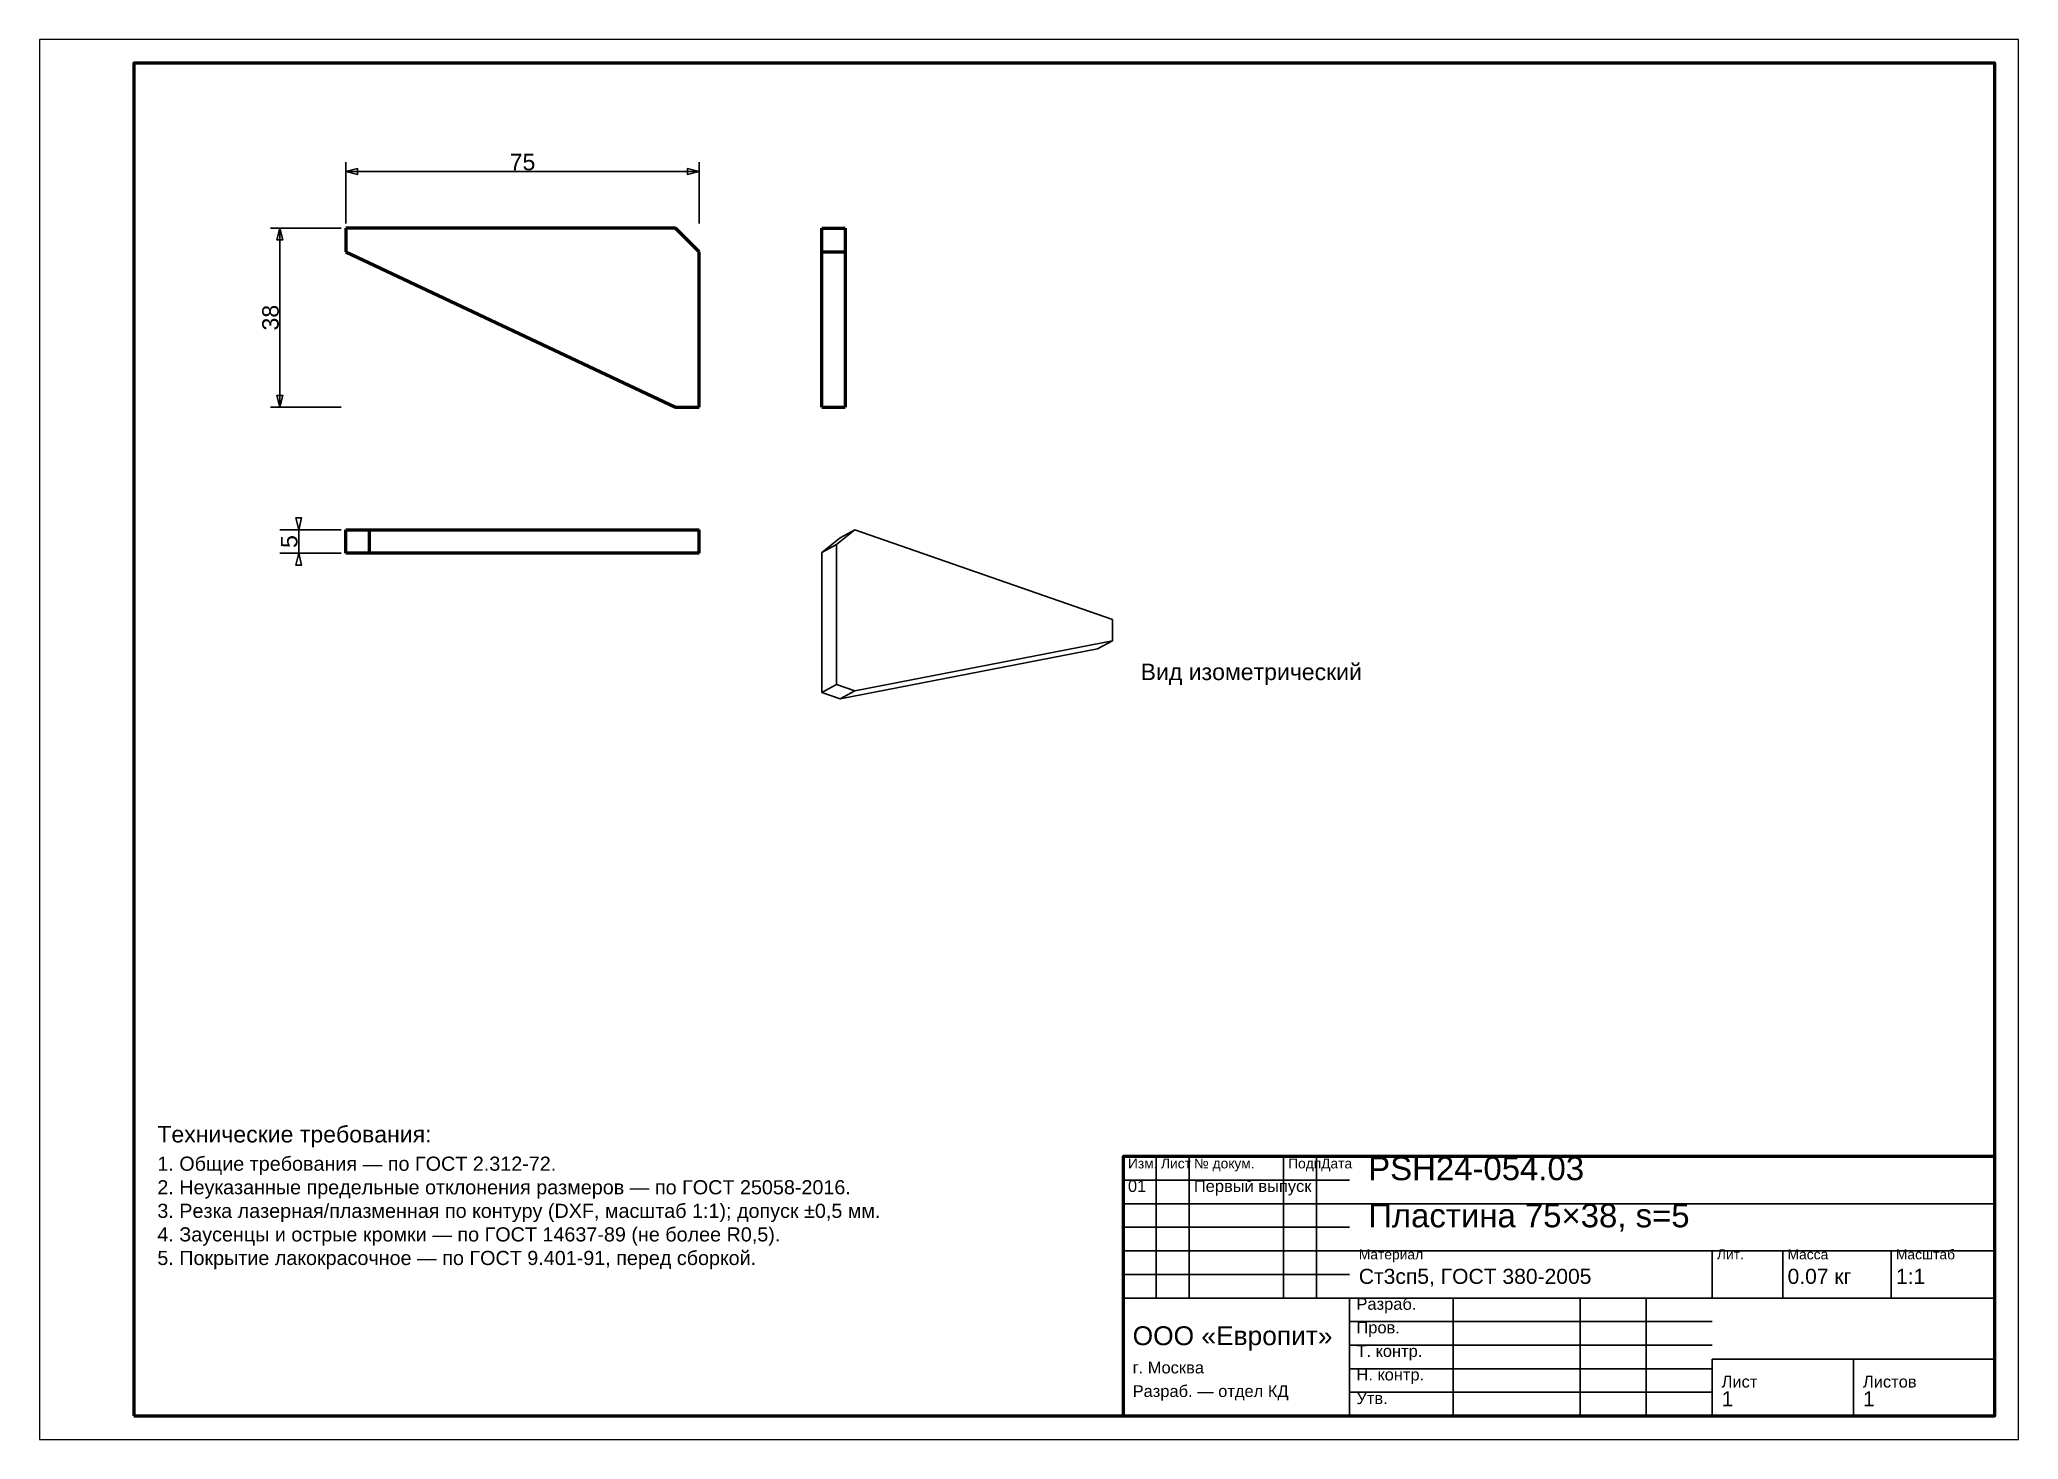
# Model space of a CAD drawing. Header units: millimetres. Extents: x 0 to 420, y 0 to 297.
import ezdxf
from ezdxf.enums import TextEntityAlignment as Align

# ---------------------------------------------------------------- set-up
doc = ezdxf.new("R2010")
doc.units = ezdxf.units.MM
doc.linetypes.add('DASHED', pattern=[1.524, 1.27, -0.254])
doc.styles.add('GOST', font='Arial')

msp = doc.modelspace()

# ---------------------------------------------------------------- linework, layer by layer
at = {"color": 7, "lineweight": 35}
for p, q in [((65, 258), (65, 271)), ((65, 269), (140, 269)), ((140, 258), (140, 271)), ((64, 257), (49, 257)), ((51, 219), (51, 257)), ((64, 219), (49, 219)), ((64, 193), (51, 193)), ((55, 188), (55, 193)), ((64, 188), (51, 188)), ((237, 30), (237, 60)), ((244, 30), (244, 60)), ((264, 30), (264, 60)), ((271, 30), (271, 60)), ((230, 55), (278, 55)), ((230, 50), (278, 50)), ((278, 50), (415, 50)), ((230, 45), (278, 45)), ((230, 40), (278, 40)), ((278, 40), (415, 40)), ((355, 30), (355, 40)), ((370, 30), (370, 40)), ((393, 30), (393, 40)), ((230, 35), (278, 35)), ((230, 30), (278, 30)), ((278, 30), (415, 30)), ((300, 5), (300, 30)), ((327, 5), (327, 30)), ((341, 5), (341, 30)), ((278, 25), (355, 25)), ((278, 20), (355, 20)), ((355, 17), (415, 17)), ((278, 15), (355, 15)), ((278, 10), (355, 10))]:
    msp.add_line(p, q, dxfattribs=at)
at = {"color": 1, "lineweight": 70}
for p, q in [((65, 257), (65, 252)), ((135, 257), (65, 257)), ((140, 252), (135, 257)), ((166, 252), (166, 257)), ((166, 257), (171, 257)), ((171, 257), (171, 252)), ((65, 252), (135, 219)), ((140, 219), (140, 252)), ((166, 252), (171, 252)), ((166, 219), (166, 252)), ((171, 252), (171, 219)), ((135, 219), (140, 219)), ((166, 219), (171, 219)), ((65, 188), (65, 193)), ((65, 193), (70, 193)), ((70, 188), (70, 193)), ((70, 193), (140, 193)), ((140, 188), (140, 193)), ((70, 188), (65, 188)), ((140, 188), (70, 188))]:
    msp.add_line(p, q, dxfattribs=at)
at = {"color": 5, "linetype": 'DASHED', "lineweight": 35}
for p, q in [((65, 252), (65, 257)), ((65, 257), (135, 257)), ((135, 257), (140, 252)), ((166, 257), (171, 257)), ((166, 257), (166, 252)), ((171, 252), (171, 257)), ((135, 219), (65, 252)), ((140, 252), (140, 219)), ((166, 252), (171, 252)), ((166, 252), (166, 219)), ((171, 219), (171, 252)), ((140, 219), (135, 219)), ((166, 219), (171, 219)), ((70, 193), (65, 193)), ((65, 188), (65, 193)), ((140, 193), (70, 193)), ((70, 188), (70, 193)), ((140, 188), (140, 193)), ((65, 188), (70, 188)), ((70, 188), (140, 188))]:
    msp.add_line(p, q, dxfattribs=at)
at = {"color": 1, "lineweight": 35}
for p, q in [((166, 188.16), (169.9, 191.3)), ((169.12, 189.86), (166, 188.16)), ((173.03, 193), (169.12, 189.86)), ((169.12, 189.86), (169.12, 160.16)), ((173.03, 193), (169.9, 191.3)), ((227.69, 173.94), (173.03, 193)), ((166, 158.46), (166, 188.16)), ((227.69, 169.44), (227.69, 173.94)), ((173.03, 158.8), (227.69, 169.44)), ((227.69, 169.44), (224.57, 167.74)), ((224.57, 167.74), (169.9, 157.1)), ((169.12, 160.16), (166, 158.46)), ((169.12, 160.16), (173.03, 158.8)), ((169.9, 157.1), (166, 158.46)), ((173.03, 158.8), (169.9, 157.1))]:
    msp.add_line(p, q, dxfattribs=at)
at = {"color": 7, "lineweight": 25}
msp.add_lwpolyline([(0, 0), (420, 0), (420, 297), (0, 297)], close=True, dxfattribs=at)
at = {"color": 7, "lineweight": 70}
for points in [[(20, 5), (415, 5), (415, 292), (20, 292)], [(230, 5), (415, 5), (415, 60), (230, 60)]]:
    msp.add_lwpolyline(points, close=True, dxfattribs=at)
at = {"color": 7, "lineweight": 35}
for points in [[(65, 269), (67.5, 268.38), (67.5, 269.62)], [(140, 269), (137.5, 269.62), (137.5, 268.38)], [(51, 257), (50.38, 254.5), (51.62, 254.5)], [(51, 219), (51.62, 221.5), (50.38, 221.5)], [(55, 193), (55.62, 195.5), (54.38, 195.5)], [(55, 188), (54.38, 185.5), (55.62, 185.5)], [(230, 5), (278, 5), (278, 30), (230, 30)], [(355, 5), (385, 5), (385, 17), (355, 17)], [(385, 5), (415, 5), (415, 17), (385, 17)]]:
    msp.add_lwpolyline(points, close=True, dxfattribs=at)

# ---------------------------------------------------------------- texts
at = {"color": 7, "style": 'GOST'}
msp.add_text('75', height=3.5, dxfattribs=at).set_placement((102.5, 271), align=Align.MIDDLE)
for s, p in [('38', (49, 238)), ('5', (53, 190.5))]:
    msp.add_text(s, height=3.5, rotation=90, dxfattribs=at).set_placement(p, align=Align.MIDDLE)
at = {"color": 3, "style": 'GOST'}
for s, height, p in [('Вид изометрический', 3.5, (233.69, 161.1)), ('Технические требования:', 3.5, (25, 63)), ('1. Общие требования — по ГОСТ 2.312-72.', 3, (25, 57)), ('Изм.', 2.1, (231, 57.5)), ('Лист', 2.1, (238, 57.5)), ('№ докум.', 2.1, (245, 57.5)), ('Подп.', 2.1, (265, 57.5)), ('Дата', 2.1, (272, 57.5)), ('PSH24-054.03', 5, (282, 55)), ('2. Неуказанные предельные отклонения размеров — по ГОСТ 25058-2016.', 3, (25, 52)), ('01', 2.5, (231, 52.5)), ('Первый выпуск', 2.5, (245, 52.5)), ('3. Резка лазерная/плазменная по контуру (DXF, масштаб 1:1); допуск ±0,5 мм.', 3, (25, 47)), ('Пластина 75×38, s=5', 5, (282, 45)), ('4. Заусенцы и острые кромки — по ГОСТ 14637-89 (не более R0,5).', 3, (25, 42)), ('5. Покрытие лакокрасочное — по ГОСТ 9.401-91, перед сборкой.', 3, (25, 37)), ('Материал', 2.1, (280, 38.2)), ('Лит.', 2.1, (356, 38.2)), ('Масса', 2.1, (371, 38.2)), ('Масштаб', 2.1, (394, 38.2)), ('Ст3сп5, ГОСТ 380-2005', 3.2, (280, 33)), ('0.07 кг', 3.2, (371, 33)), ('1:1', 3.2, (394, 33)), ('Разраб.', 2.5, (279.5, 27.5)), ('ООО «Европит»', 4, (232, 20)), ('Пров.', 2.5, (279.5, 22.5)), ('Т. контр.', 2.5, (279.5, 17.5)), ('г. Москва', 2.5, (232, 14)), ('Н. контр.', 2.5, (279.5, 12.5)), ('Лист', 2.5, (357, 11)), ('Листов', 2.5, (387, 11)), ('Разраб. — отдел КД', 2.5, (232, 9)), ('Утв.', 2.5, (279.5, 7.5)), ('1', 3.2, (357, 7)), ('1', 3.2, (387, 7))]:
    msp.add_text(s, height=height, dxfattribs=at).set_placement(p)

doc.saveas('drawing.dxf')
